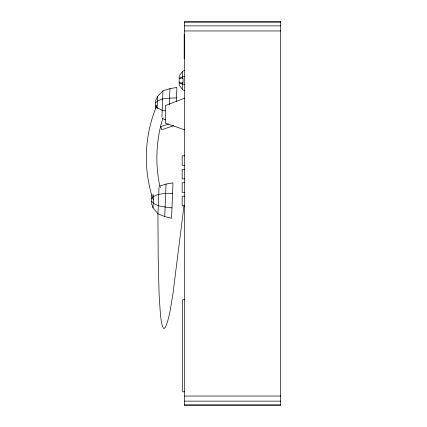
<?xml version="1.0" encoding="UTF-8"?>
<svg xmlns="http://www.w3.org/2000/svg" width="427" height="427" viewBox="0 0 427 427"><rect width="100%" height="100%" fill="white"/><g stroke="black" fill="none" stroke-linecap="round" stroke-linejoin="round"><path stroke-width="0.64" d="M155.391 108.09L155.695 100.564L157.584 96.342L162.975 90.828L169.951 88.613L176.885 87.46L176.308 101.823M159.709 186.049L166.055 184.037L172.988 182.884L171.563 218.277L164.747 216.569L157.969 213.804L153.042 207.874L153.571 194.717M157.083 108.912L157.584 96.342M159.025 187.49L157.969 213.804L157.974 223.268L158.182 258.26L159.111 294.619L160.392 314.219L161.294 321.408L162.393 326.313L163.717 328.539L165.276 327.669C169.839 316.973 170.917 305.182 172.946 293.819L183.994 205.595M161.918 117.137L162.975 90.828M164.747 216.569L166.055 184.037M169.311 104.562L169.951 88.613M157.083 105.01C144.214 134.74 142.826 169.284 153.272 199.953M152.338 194.781L151.798 195.988L151.494 203.514L153.042 207.874M184.571 70.487L182.617 71.298L179.201 75.969L179.201 85.133L182.617 89.803L184.571 90.62M155.609 102.768C160.984 97.329 169.471 98.466 176.468 97.826M151.708 198.192C157.088 192.753 165.569 193.89 172.572 193.25M179.201 78.653L182.617 76.721L184.571 76.385M184.571 98.183L165.356 105.592L165.356 123.109L184.571 129.851M168.355 124.097L160.755 126.622L161.78 129.696L173.81 125.698M184.571 22.209L280.646 22.209M184.571 25.866L280.646 25.866M184.571 30.957L280.646 30.957M179.201 78.152L183.044 78.152L183.044 82.955L179.201 82.955M184.571 155.828L182.169 155.828L182.169 165.436L184.571 165.436M184.571 169.279L182.169 169.279L182.169 178.886L184.571 178.886M184.571 182.729L182.169 182.729L182.169 192.337L184.571 192.337M184.571 196.18L182.169 196.18L182.169 205.787L184.571 205.787M184.571 299.754L182.649 299.754L182.649 391.81L184.571 391.81M184.571 396.042L280.646 396.042M184.571 401.134L280.646 401.134M184.571 404.791L280.646 404.791M171.98 207.912C165.057 206.711 156.506 207.164 151.585 201.309M184.571 84.722L182.617 84.386L179.201 82.448M165.297 110.903L162.191 110.31L157.131 107.732L155.481 105.885M162.484 118.631L165.564 119.891M184.186 34.422L184.186 58.899M182.617 71.298L182.617 78.637M182.617 82.47L182.617 89.803M160.216 187.816A134.505 134.505 0 0 1 163.034 117.66M280.646 21.35L184.571 21.35L184.571 405.65L280.646 405.65L280.646 21.35"/></g></svg>
